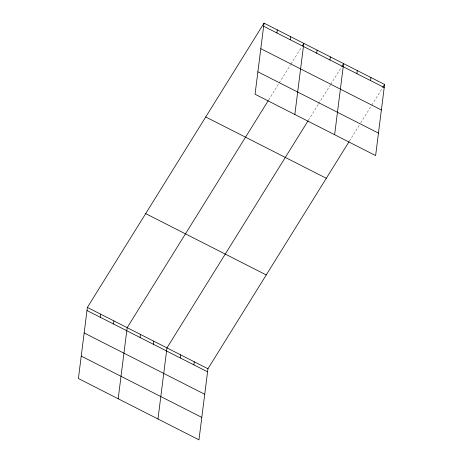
<?xml version="1.0" encoding="UTF-8"?>
<svg xmlns="http://www.w3.org/2000/svg" width="463" height="463" viewBox="0 0 463 463"><rect width="100%" height="100%" fill="white"/><g stroke="black" fill="none" stroke-linecap="round" stroke-linejoin="round"><path stroke-width="0.35" stroke-dasharray="2.31 1.74" d="M268.615 100.037L278.836 83.589M279.212 82.981L290.573 64.71M290.949 64.097L301.546 47.041M308.404 120.276L318.249 104.435M318.625 103.828L330.362 84.943M330.738 84.335L341.335 67.28M349.397 141.128L359.618 124.68M360.758 122.851L371.355 105.796M371.731 105.182L382.334 88.126"/><path stroke-width="0.69" d="M264.032 23.15L255.049 94.249L375.62 155.574L384.603 84.474L264.032 23.15L87.38 307.426L78.397 378.526L198.968 439.85L207.951 368.751L349.021 141.736M100.251 317.253L100.639 314.174M113.516 324.002L113.904 320.923M118.187 398.765L127.169 327.665L268.239 100.65M140.04 337.492L140.428 334.413M153.305 344.24L153.693 341.156M157.976 418.998L166.958 347.904L308.028 120.884M180.234 357.934L180.622 354.855M193.899 364.885L194.286 361.8M276.903 32.977L277.296 29.898M290.168 39.72L290.556 36.641M294.838 114.483L303.821 43.389L302.304 45.825M316.692 53.216L317.086 50.131M329.957 59.958L330.345 56.88M334.627 134.721L343.61 63.622L341.717 66.666M356.886 73.652L357.274 70.573M370.55 80.603L370.938 77.524M382.71 87.519L384.603 84.474M263.644 26.229L384.215 87.553M260.808 48.679L381.379 109.997M257.885 71.8L378.456 133.124M205.734 116.96L326.311 178.284M145.671 213.617L266.248 274.941M87.38 307.426L207.951 368.751M86.992 310.511L207.563 371.835M84.156 332.955L204.727 394.279M81.233 356.082L201.804 417.406"/></g></svg>
